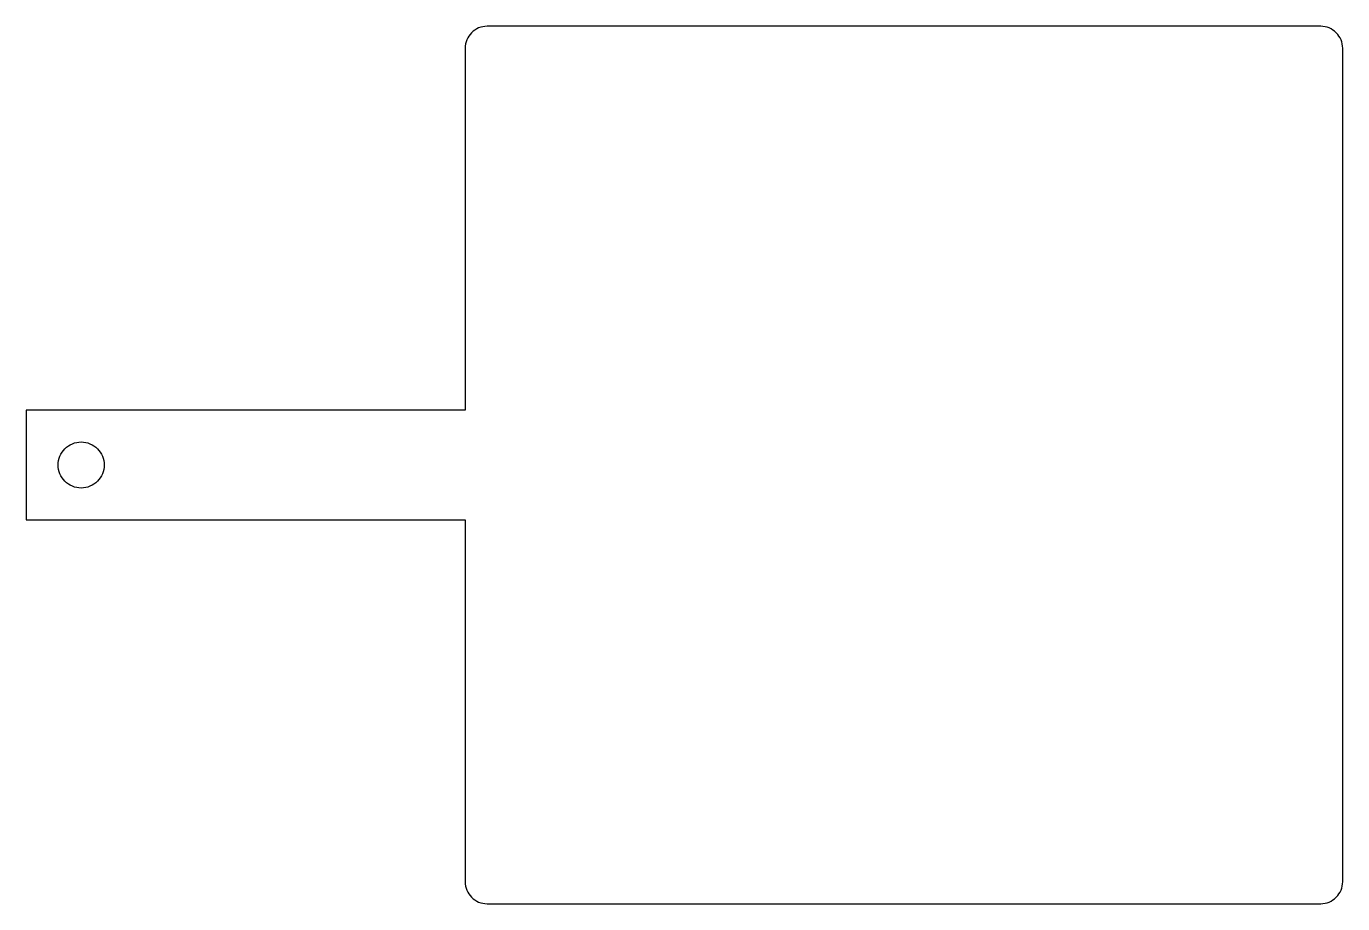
# Model space of a CAD drawing. Header units: metres. Extents: x -80 to 40, y -40 to 40.
import ezdxf

# ---------------------------------------------------------------- set-up
doc = ezdxf.new("R2010")
doc.units = ezdxf.units.M

msp = doc.modelspace()

# ---------------------------------------------------------------- linework, layer by layer
for p, q in [((-39.1111, 39.6629), (-39.2688, 39.546)), ((-38.9428, 39.7638), (-39.1111, 39.6629)), ((-38.7654, 39.8478), (-38.9428, 39.7638)), ((-38.5806, 39.9139), (-38.7654, 39.8478)), ((-38.3902, 39.9616), (-38.5806, 39.9139)), ((-38.196, 39.9904), (-38.3902, 39.9616)), ((-38, 40), (-38.196, 39.9904)), ((38, 40), (-38, 40)), ((38.196, 39.9904), (38, 40)), ((38.3902, 39.9616), (38.196, 39.9904)), ((38.5806, 39.9139), (38.3902, 39.9616)), ((38.7654, 39.8478), (38.5806, 39.9139)), ((38.9428, 39.7638), (38.7654, 39.8478)), ((39.1111, 39.6629), (38.9428, 39.7638)), ((39.2688, 39.546), (39.1111, 39.6629)), ((-39.9139, 38.5806), (-39.9616, 38.3902)), ((-39.8478, 38.7654), (-39.9139, 38.5806)), ((-39.7638, 38.9428), (-39.8478, 38.7654)), ((-39.6629, 39.1111), (-39.7638, 38.9428)), ((-39.546, 39.2688), (-39.6629, 39.1111)), ((-39.4142, 39.4142), (-39.546, 39.2688)), ((-39.2688, 39.546), (-39.4142, 39.4142)), ((39.4142, 39.4142), (39.2688, 39.546)), ((39.546, 39.2688), (39.4142, 39.4142)), ((39.6629, 39.1111), (39.546, 39.2688)), ((39.7638, 38.9428), (39.6629, 39.1111)), ((39.8478, 38.7654), (39.7638, 38.9428)), ((39.9139, 38.5806), (39.8478, 38.7654)), ((39.9616, 38.3902), (39.9139, 38.5806)), ((-39.9904, 38.196), (-40, 38)), ((-40, 38), (-40, 5)), ((-39.9616, 38.3902), (-39.9904, 38.196)), ((39.9904, 38.196), (39.9616, 38.3902)), ((40, 38), (39.9904, 38.196)), ((40, -38), (40, 38)), ((-40, 5), (-80, 5)), ((-80, 5), (-80, -5)), ((-76.7461, 1.16669), (-76.6233, 1.33221)), ((-76.6233, 1.33221), (-76.4849, 1.48491)), ((-76.4849, 1.48491), (-76.3322, 1.62332)), ((-76.3322, 1.62332), (-76.1667, 1.74608)), ((-76.1667, 1.74608), (-75.9899, 1.85202)), ((-75.9899, 1.85202), (-75.8036, 1.94014)), ((-75.8036, 1.94014), (-75.6096, 2.00957)), ((-75.6096, 2.00957), (-75.4097, 2.05965)), ((-75.4097, 2.05965), (-75.2058, 2.08987)), ((-75.2058, 2.08987), (-75, 2.09999)), ((-75, 2.09999), (-74.7942, 2.08987)), ((-74.7942, 2.08987), (-74.5903, 2.05965)), ((-74.5903, 2.05965), (-74.3904, 2.00957)), ((-74.3904, 2.00957), (-74.1964, 1.94014)), ((-74.1964, 1.94014), (-74.0101, 1.85202)), ((-74.0101, 1.85202), (-73.8333, 1.74608)), ((-73.8333, 1.74608), (-73.6678, 1.62332)), ((-73.6678, 1.62332), (-73.5151, 1.48491)), ((-73.5151, 1.48491), (-73.3767, 1.33221)), ((-73.3767, 1.33221), (-73.2539, 1.16669)), ((-77.1, 0), (-77.0899, 0.205826)), ((-77.0899, -0.205826), (-77.1, 0)), ((-77.0899, 0.205826), (-77.0596, 0.409683)), ((-77.0596, 0.409683), (-77.0096, 0.609589)), ((-77.0096, 0.609589), (-76.9401, 0.803635)), ((-76.9401, 0.803635), (-76.852, 0.989929)), ((-76.852, 0.989929), (-76.7461, 1.16669)), ((-73.2539, 1.16669), (-73.148, 0.989929)), ((-73.148, 0.989929), (-73.0598, 0.803635)), ((-73.0598, 0.803635), (-72.9904, 0.609589)), ((-72.9904, 0.609589), (-72.9403, 0.409683)), ((-72.9403, 0.409683), (-72.9101, 0.205826)), ((-72.9101, 0.205826), (-72.9, 0)), ((-72.9, 0), (-72.9101, -0.205826)), ((-77.0596, -0.409683), (-77.0899, -0.205826)), ((-77.0096, -0.609589), (-77.0596, -0.409683)), ((-76.9401, -0.803635), (-77.0096, -0.609589)), ((-76.852, -0.989929), (-76.9401, -0.803635)), ((-76.7461, -1.16669), (-76.852, -0.989929)), ((-76.6233, -1.33221), (-76.7461, -1.16669)), ((-73.2539, -1.16669), (-73.3767, -1.33221)), ((-73.148, -0.989929), (-73.2539, -1.16669)), ((-73.0598, -0.803635), (-73.148, -0.989929)), ((-72.9904, -0.609589), (-73.0598, -0.803635)), ((-72.9403, -0.409683), (-72.9904, -0.609589)), ((-72.9101, -0.205826), (-72.9403, -0.409683)), ((-76.4849, -1.48491), (-76.6233, -1.33221)), ((-76.3322, -1.62332), (-76.4849, -1.48491)), ((-76.1667, -1.74608), (-76.3322, -1.62332)), ((-75.9899, -1.85202), (-76.1667, -1.74608)), ((-75.8036, -1.94014), (-75.9899, -1.85202)), ((-75.6096, -2.00957), (-75.8036, -1.94014)), ((-75.4097, -2.05965), (-75.6096, -2.00957)), ((-75.2058, -2.08987), (-75.4097, -2.05965)), ((-75, -2.09999), (-75.2058, -2.08987)), ((-74.7942, -2.08987), (-75, -2.09999)), ((-74.5903, -2.05965), (-74.7942, -2.08987)), ((-74.3904, -2.00957), (-74.5903, -2.05965)), ((-74.1964, -1.94014), (-74.3904, -2.00957)), ((-74.0101, -1.85202), (-74.1964, -1.94014)), ((-73.8333, -1.74608), (-74.0101, -1.85202)), ((-73.6678, -1.62332), (-73.8333, -1.74608)), ((-73.5151, -1.48491), (-73.6678, -1.62332)), ((-73.3767, -1.33221), (-73.5151, -1.48491)), ((-80, -5), (-40, -5)), ((-40, -5), (-40, -38)), ((-40, -38), (-39.9904, -38.196)), ((-39.9904, -38.196), (-39.9616, -38.3902)), ((-39.9616, -38.3902), (-39.9139, -38.5806)), ((39.9139, -38.5806), (39.9616, -38.3902)), ((39.9616, -38.3902), (39.9904, -38.196)), ((39.9904, -38.196), (40, -38)), ((-39.9139, -38.5806), (-39.8478, -38.7654)), ((-39.8478, -38.7654), (-39.7638, -38.9428)), ((-39.7638, -38.9428), (-39.6629, -39.1111)), ((-39.6629, -39.1111), (-39.546, -39.2688)), ((-39.546, -39.2688), (-39.4142, -39.4142)), ((-39.4142, -39.4142), (-39.2688, -39.546)), ((-39.2688, -39.546), (-39.1111, -39.6629)), ((39.1111, -39.6629), (39.2688, -39.546)), ((39.2688, -39.546), (39.4142, -39.4142)), ((39.4142, -39.4142), (39.546, -39.2688)), ((39.546, -39.2688), (39.6629, -39.1111)), ((39.6629, -39.1111), (39.7638, -38.9428)), ((39.7638, -38.9428), (39.8478, -38.7654)), ((39.8478, -38.7654), (39.9139, -38.5806)), ((-39.1111, -39.6629), (-38.9428, -39.7638)), ((-38.9428, -39.7638), (-38.7654, -39.8478)), ((-38.7654, -39.8478), (-38.5806, -39.9139)), ((-38.5806, -39.9139), (-38.3902, -39.9616)), ((-38.3902, -39.9616), (-38.196, -39.9904)), ((-38.196, -39.9904), (-38, -40)), ((-38, -40), (38, -40)), ((38, -40), (38.196, -39.9904)), ((38.196, -39.9904), (38.3902, -39.9616)), ((38.3902, -39.9616), (38.5806, -39.9139)), ((38.5806, -39.9139), (38.7654, -39.8478)), ((38.7654, -39.8478), (38.9428, -39.7638)), ((38.9428, -39.7638), (39.1111, -39.6629))]:
    msp.add_line(p, q)

doc.saveas('drawing.dxf')
